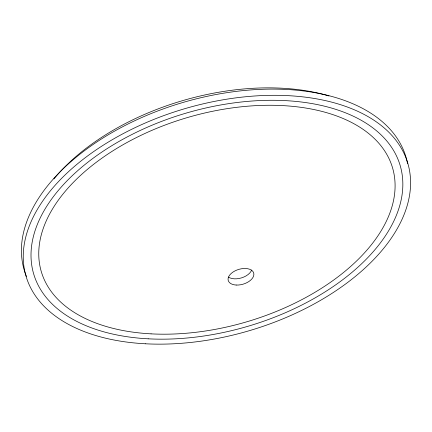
<?xml version="1.0" encoding="UTF-8"?>
<svg xmlns="http://www.w3.org/2000/svg" width="432" height="432" viewBox="0 0 432 432"><rect width="100%" height="100%" fill="white"/><g stroke="black" fill="none" stroke-linecap="round" stroke-linejoin="round"><path stroke-width="0.65" d="M53.919 178.891A191.095 110.97 -16.5 0 1 328.957 95.958M26.482 276.48A199.06 115.592 -16.5 0 1 182.18 102.703A199.06 115.592 -16.5 0 1 407.527 163.523M251.656 270.065A13.273 7.706 -16.5 0 1 241.493 277.889A13.273 7.706 -16.5 0 1 228.555 277.123M148.192 338.818A191.095 110.97 -16.5 0 0 400.891 168.172A191.095 110.97 -16.5 0 0 101.682 152.199A191.095 110.97 -16.5 0 0 148.192 338.818M151.054 333.855A183.136 106.348 -16.5 0 0 393.223 170.321A183.136 106.348 -16.5 0 0 106.483 155.012A183.136 106.348 -16.5 0 0 151.054 333.855M145.33 343.78A199.06 115.592 -16.5 0 0 408.553 166.028A199.06 115.592 -16.5 0 0 96.876 149.38A199.06 115.592 -16.5 0 0 145.33 343.78M236.191 285.044A13.273 7.706 -16.5 0 0 253.741 273.191A13.273 7.706 -16.5 0 0 232.961 272.084A13.273 7.706 -16.5 0 0 236.191 285.044"/></g></svg>
